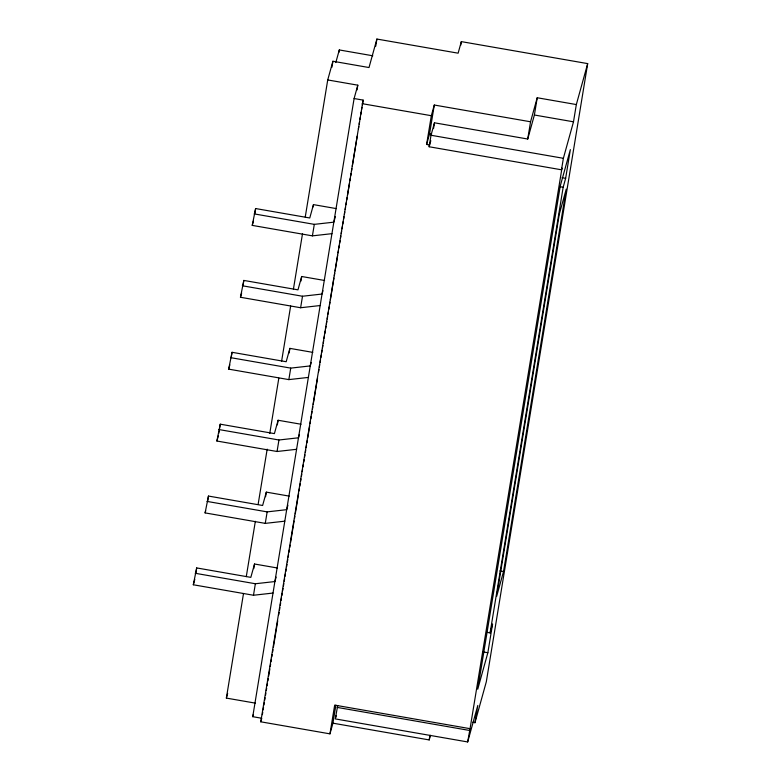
<?xml version="1.0" encoding="UTF-8"?>
<svg xmlns="http://www.w3.org/2000/svg" width="781" height="781" viewBox="0 0 781 781"><rect width="100%" height="100%" fill="white"/><g stroke="black" fill="none" stroke-linecap="round" stroke-linejoin="round"><path stroke-width="1.17" d="M273.008 593.052L253.483 595.249L193.317 584.774L196.685 567.933L250.828 577.364L254.538 564.009L277.45 568.002M284.801 521.171L265.267 523.377L205.1 512.902L208.468 496.062L262.621 505.483L266.321 492.128L289.243 496.12M296.585 449.3L277.05 451.496L216.893 441.021L220.252 424.181L274.404 433.611L278.104 420.256L301.027 424.239M308.368 377.418L288.843 379.615L228.677 369.14L232.045 352.299L286.188 361.73L289.897 348.375L312.81 352.368M320.161 305.537L300.626 307.743L240.46 297.268L243.828 280.428L297.981 289.849L301.681 276.503L324.603 280.486M331.945 233.665L312.41 235.862L252.243 225.387L255.612 208.547L309.764 217.977L313.464 204.622L336.386 208.615M195.924 572.541L196.685 567.933M207.717 500.66L208.468 496.062M218.748 433.377L219.129 431.083M219.5 428.779L220.252 424.181M231.283 356.907L232.045 352.299M243.076 285.026L243.828 280.428M254.86 213.145L255.612 208.547M255.289 703.125L226.363 698.097L243.516 593.462M246.279 576.632L255.348 521.308M258.111 504.467L267.18 449.153M269.748 433.514L278.817 378.199M281.58 361.359L290.649 306.035M293.412 289.204L302.481 233.88M305.244 217.04L327.727 79.945L332.911 61.25L369.003 67.537L376.901 39.05L458.125 53.186L461.337 41.618L587.683 63.612L486.319 681.754L474.965 722.708L472.593 722.288M331.925 67.244L332.911 61.25M253.776 568.607L254.538 564.009M265.569 496.736L266.321 492.128M277.353 424.854L278.104 420.256M289.136 352.973L289.897 348.375M300.929 281.101L301.681 276.503M313.093 206.916L313.464 204.622M338.905 52.356L339.305 49.945L372.82 55.783M253.483 595.249L255.367 583.749L274.902 581.552L276.132 577.1M265.267 523.377L267.151 511.877L286.686 509.671L287.916 505.219M277.05 451.496L278.944 439.996L298.469 437.799L299.396 434.461M288.843 379.615L290.727 368.115L310.252 365.918L311.18 362.579M300.626 307.743L302.511 296.243L322.045 294.037L322.973 290.698M312.41 235.862L314.304 224.362L333.829 222.165L335.371 216.601M335.879 705.204L332.931 723.177L329.963 733.857L260.776 721.81L261.762 718.256L252.741 716.685L354.105 98.533L357.805 85.178L327.727 79.945M357.015 89.981L357.805 85.178M260.776 721.81L363.126 100.105L354.105 98.533M262.357 714.644L262.748 712.243M263.148 709.831L263.539 707.43M263.929 705.028L264.329 702.617M264.72 700.215L265.12 697.804M265.511 695.402L265.901 693.001M266.301 690.589L266.692 688.188M267.092 685.786L267.483 683.375M267.873 680.973L268.274 678.562M268.664 676.161L269.845 668.946M270.246 666.544L270.636 664.133M271.036 661.732L271.427 659.32M271.817 656.919L272.218 654.517M272.608 652.106L273.008 649.704M273.399 647.293L277.733 620.836M278.719 614.823L279.12 612.421M279.51 610.02L279.91 607.608M280.301 605.207L280.691 602.805M281.092 600.394L281.482 597.992M281.882 595.581L282.273 593.179M282.663 590.778L283.064 588.366M283.454 585.965L283.854 583.563M284.245 581.152L284.635 578.75M285.036 576.339L285.426 573.937M285.826 571.536L286.217 569.124M286.607 566.723L287.008 564.312M287.398 561.91L287.798 559.508M288.189 557.097L288.579 554.695M288.98 552.294L289.37 549.883M289.771 547.481L290.161 545.07M290.552 542.668L294.105 521.025M294.496 518.613L294.896 516.212M295.286 513.81L298.645 493.358M299.035 490.956L299.426 488.555M299.826 486.143L300.216 483.742M300.617 481.34L301.007 478.929M301.398 476.527L301.798 474.116M302.188 471.714L302.589 469.313M302.979 466.901L303.37 464.5M303.77 462.088L304.16 459.687M304.561 457.285L304.951 454.874M305.342 452.472L305.742 450.071M306.132 447.659L306.533 445.258M306.923 442.847L307.314 440.445M307.714 438.043L309.686 426.016M310.077 423.605L310.477 421.203M310.867 418.801L311.258 416.39M311.658 413.989L312.049 411.587M312.449 409.176L312.839 406.774M313.23 404.363L317.574 377.906M318.56 371.893L318.951 369.491M319.351 367.09L319.741 364.678M320.132 362.277L320.532 359.865M320.923 357.464L321.323 355.062M321.713 352.651L322.104 350.249M322.504 347.848L322.895 345.436M323.295 343.035L323.685 340.623M324.076 338.222L324.476 335.82M324.867 333.409L325.267 331.007M325.657 328.606L326.048 326.194M326.448 323.793L326.839 321.381M327.239 318.98L327.63 316.578M328.02 314.167L328.42 311.765M328.811 309.364L329.211 306.953M329.602 304.551L329.992 302.14M330.392 299.738L333.936 278.095M334.336 275.683L334.727 273.282M335.127 270.88L337.685 255.241M338.085 252.839L338.476 250.428M338.876 248.026L339.266 245.624M339.657 243.213L340.057 240.812M340.448 238.4L340.848 235.999M341.238 233.597L341.629 231.186M342.029 228.784L342.42 226.383M342.82 223.971L343.21 221.57M343.601 219.158L344.001 216.757M344.392 214.355L344.792 211.944M345.182 209.542L345.573 207.141M345.973 204.729L346.364 202.328M346.764 199.916L347.154 197.515M347.545 195.113L349.517 183.086M349.917 180.675L350.308 178.273M350.708 175.871L351.099 173.46M351.489 171.059L351.889 168.657M352.28 166.246L357.21 136.177M358.391 128.963L358.791 126.561M359.182 124.159L359.582 121.748M359.973 119.347L360.363 116.935M360.763 114.534L361.154 112.132M361.554 109.721L361.945 107.319M362.335 104.918L363.126 100.105M375.729 46.235L376.901 39.05M329.963 733.857L334.678 705.106L470.055 728.673L561.988 168.022L561.49 169.799L429.13 146.76L431.014 135.259L434.47 122.802L527.731 139.028L534.389 115.002L537.221 97.752L576.329 104.556L587.683 63.612M429.628 144.983L426.611 144.456L431.327 115.705L434.295 105.025L530.553 121.777L537.221 97.752M426.611 144.456L429.579 133.776L434.295 105.025M337.685 705.633L335.313 718.91L467.673 741.95L477.796 705.458L474.965 722.708M433.533 128.553L434.47 122.802M460.751 45.21L461.337 41.618M332.931 723.177L429.189 739.929L429.95 735.331M527.731 139.028L530.553 121.777M467.673 741.95L470.055 728.673M561.49 169.799L563.374 158.299L573.498 121.807L576.329 104.556M490.097 632.893L563.169 187.245L565.639 178.351L570.355 149.601L560.231 186.093L477.728 689.232L487.852 652.74L492.567 623.99L490.097 632.893L486.514 632.268M503.53 571.536L566.235 189.148L559.323 214.072L496.618 596.459L503.53 571.536L499.928 570.911M252.243 225.387L253.435 221.121M240.46 297.268L241.651 292.992M228.677 369.14L229.858 364.873M216.893 441.021L218.368 435.681M205.1 512.902L205.696 510.764M335.81 62.539L339.305 49.945M193.317 584.774L194.801 579.434M226.363 698.097L227.652 693.421M252.741 716.685L253.356 714.459M429.13 146.76L430.809 140.707M335.625 717.778L336.25 715.513M429.189 739.929L430.458 735.351M534.389 115.002L573.498 121.807M362.14 103.668L431.327 115.705M429.579 133.776L431.581 134.127M431.014 135.259L563.374 158.299M562.056 177.726L565.639 178.351M559.587 186.62L563.169 187.245M254.137 213.887L314.304 224.362M242.344 285.768L302.511 296.243M230.561 357.639L290.727 368.115M218.778 429.521L278.944 439.996M206.985 501.402L267.151 511.877M195.201 573.274L255.367 583.749M483.078 651.91L487.852 652.74M337.197 707.41L469.557 730.45"/></g></svg>
